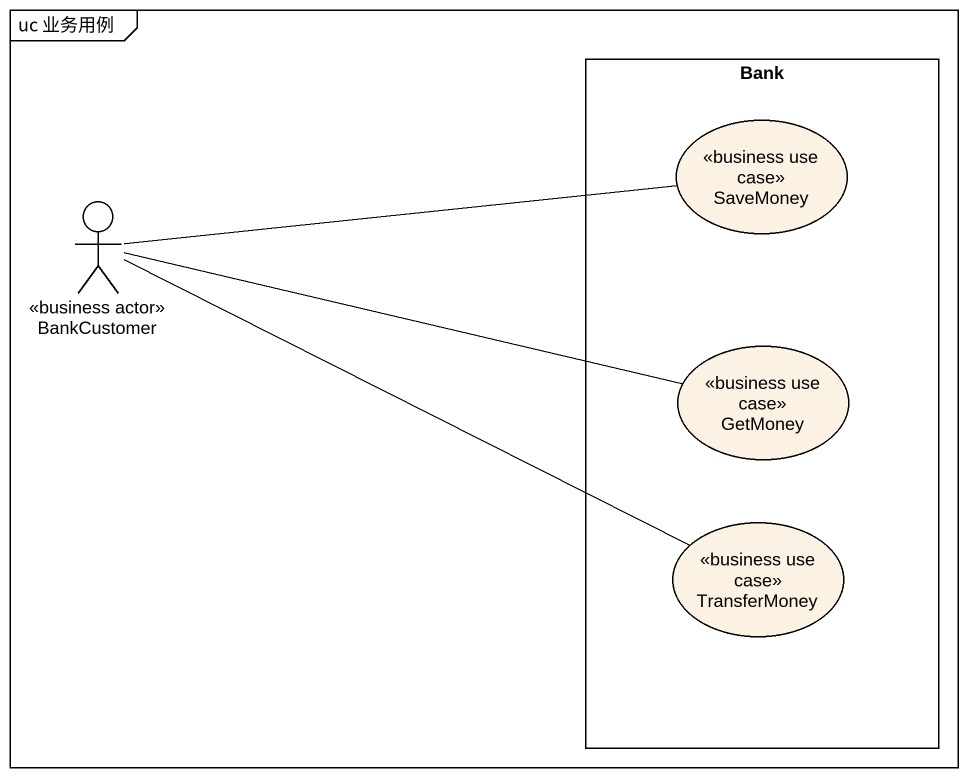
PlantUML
@startuml
mainframe uc 业务用例
rectangle Bank {
  usecase SaveMoney <<business use case>>
  usecase GetMoney <<business use case>>
  usecase TransferMoney <<business use case>>
}
actor BankCustomer <<business actor>>
BankCustomer -right- SaveMoney
BankCustomer -right- GetMoney
BankCustomer -right- TransferMoney
@enduml
